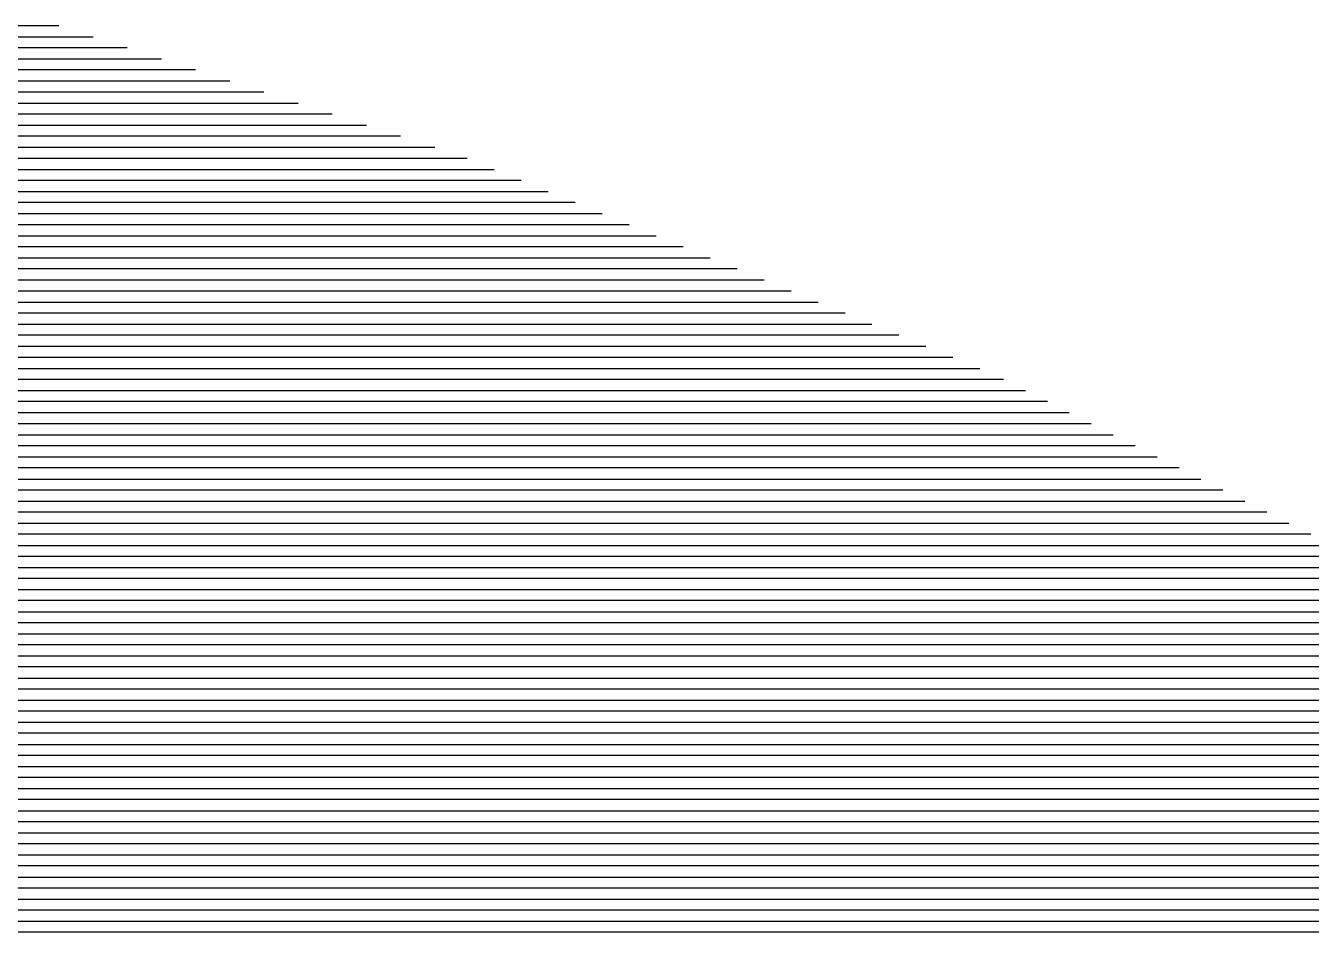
# Model space of a CAD drawing. Header units: metres. Extents: x -6.9 to 6.9, y -7 to 7.
# Drawn here: x 2.086 to 3.249, y 5.868 to 6.688 of the extents above; entities that cross this region are included whole.
import ezdxf

# ---------------------------------------------------------------- set-up
doc = ezdxf.new("R2010")
doc.units = ezdxf.units.M

msp = doc.modelspace()

# ---------------------------------------------------------------- linework, layer by layer
for p, q in [((2.115528, 6.687827, -0.029658), (1.96983, 6.687827, -0.054914)), ((1.968719, 6.677827, -0.054698), (2.146443, 6.677827, -0.02389)), ((2.177359, 6.667827, -0.018122), (1.967607, 6.667827, -0.054482)), ((1.966495, 6.657827, -0.054267), (2.208274, 6.657827, -0.012355)), ((2.23919, 6.647827, -0.006587), (1.965384, 6.647827, -0.054051)), ((1.964272, 6.637827, -0.053835), (2.270105, 6.637827, -0.00082)), ((1.962048, 6.617827, -0.053404), (2.331936, 6.617827, 0.010715)), ((2.301021, 6.627827, 0.004948), (1.96316, 6.627827, -0.05362)), ((2.362852, 6.607827, 0.016483), (1.960937, 6.607827, -0.053188)), ((1.959825, 6.597827, -0.052973), (2.393767, 6.597827, 0.02225)), ((2.424683, 6.587827, 0.028018), (1.958713, 6.587827, -0.052757)), ((1.957601, 6.577827, -0.052541), (2.455598, 6.577827, 0.033785)), ((2.478135, 6.567827, 0.0381), (1.95649, 6.567827, -0.052326)), ((2.478645, 6.567827, 0.038189), (2.478135, 6.567827, 0.0381)), ((2.48495, 6.567827, 0.039298), (2.478645, 6.567827, 0.038189)), ((2.470312, 6.547827, 0.037561), (1.954266, 6.547827, -0.051894)), ((1.955378, 6.557827, -0.05211), (2.474224, 6.557827, 0.037831)), ((2.475056, 6.547827, 0.038388), (2.470312, 6.547827, 0.037561)), ((2.474224, 6.557827, 0.037831), (2.47685, 6.557827, 0.038288)), ((2.533776, 6.547827, 0.048712), (2.475056, 6.547827, 0.038388)), ((2.47685, 6.557827, 0.038288), (2.509363, 6.557827, 0.044005)), ((1.953155, 6.537827, -0.051679), (2.4664, 6.537827, 0.037291)), ((2.4664, 6.537827, 0.037291), (2.473262, 6.537827, 0.038487)), ((2.473262, 6.537827, 0.038487), (2.55819, 6.537827, 0.05342)), ((2.462489, 6.527827, 0.037021), (1.952043, 6.527827, -0.051463)), ((2.471468, 6.527827, 0.038587), (2.462489, 6.527827, 0.037021)), ((2.582603, 6.527827, 0.058127), (2.471468, 6.527827, 0.038587)), ((1.950931, 6.517827, -0.051247), (2.458577, 6.517827, 0.036752)), ((2.458577, 6.517827, 0.036752), (2.469673, 6.517827, 0.038686)), ((2.469673, 6.517827, 0.038686), (2.607017, 6.517827, 0.062835)), ((2.454665, 6.507827, 0.036482), (1.949819, 6.507827, -0.051032)), ((2.467879, 6.507827, 0.038785), (2.454665, 6.507827, 0.036482)), ((2.63143, 6.507827, 0.067542), (2.467879, 6.507827, 0.038785)), ((1.948708, 6.497827, -0.050816), (2.450754, 6.497827, 0.036212)), ((2.450754, 6.497827, 0.036212), (2.466085, 6.497827, 0.038885)), ((2.466085, 6.497827, 0.038885), (2.655844, 6.497827, 0.072249)), ((2.446842, 6.487827, 0.035943), (1.947596, 6.487827, -0.0506)), ((2.464291, 6.487827, 0.038984), (2.446842, 6.487827, 0.035943)), ((2.680257, 6.487827, 0.076957), (2.464291, 6.487827, 0.038984)), ((2.439018, 6.467827, 0.035403), (1.945372, 6.467827, -0.050169)), ((1.946484, 6.477827, -0.050385), (2.44293, 6.477827, 0.035673)), ((2.460702, 6.467827, 0.039183), (2.439018, 6.467827, 0.035403)), ((2.44293, 6.477827, 0.035673), (2.462496, 6.477827, 0.039084)), ((2.729084, 6.467827, 0.086372), (2.460702, 6.467827, 0.039183)), ((2.462496, 6.477827, 0.039084), (2.704671, 6.477827, 0.081664)), ((1.944261, 6.457827, -0.049953), (2.435107, 6.457827, 0.035134)), ((2.435107, 6.457827, 0.035134), (2.458908, 6.457827, 0.039282)), ((2.458908, 6.457827, 0.039282), (2.753497, 6.457827, 0.091079)), ((2.431195, 6.447827, 0.034864), (1.943149, 6.447827, -0.049738)), ((2.457113, 6.447827, 0.039382), (2.431195, 6.447827, 0.034864)), ((2.777911, 6.447827, 0.095786), (2.457113, 6.447827, 0.039382)), ((1.942037, 6.437827, -0.049522), (2.427283, 6.437827, 0.034594)), ((2.427283, 6.437827, 0.034594), (2.455319, 6.437827, 0.039481)), ((2.455319, 6.437827, 0.039481), (2.802324, 6.437827, 0.100494)), ((2.423372, 6.427827, 0.034324), (1.940926, 6.427827, -0.049306)), ((2.453525, 6.427827, 0.039581), (2.423372, 6.427827, 0.034324)), ((2.826738, 6.427827, 0.105201), (2.453525, 6.427827, 0.039581)), ((1.939814, 6.417827, -0.049091), (2.41946, 6.417827, 0.034055)), ((2.41946, 6.417827, 0.034055), (2.451731, 6.417827, 0.03968)), ((2.451731, 6.417827, 0.03968), (2.851151, 6.417827, 0.109909)), ((1.93759, 6.397827, -0.048659), (2.411637, 6.397827, 0.033515)), ((2.415548, 6.407827, 0.033785), (1.938702, 6.407827, -0.048875)), ((2.411637, 6.397827, 0.033515), (2.448142, 6.397827, 0.039879)), ((2.449936, 6.407827, 0.039779), (2.415548, 6.407827, 0.033785)), ((2.448142, 6.397827, 0.039879), (2.899978, 6.397827, 0.119323)), ((2.875565, 6.407827, 0.114616), (2.449936, 6.407827, 0.039779)), ((2.407725, 6.387827, 0.033246), (1.936479, 6.387827, -0.048444)), ((2.446348, 6.387827, 0.039978), (2.407725, 6.387827, 0.033246)), ((2.924392, 6.387827, 0.124031), (2.446348, 6.387827, 0.039978)), ((1.935367, 6.377827, -0.048228), (2.403813, 6.377827, 0.032976)), ((2.403813, 6.377827, 0.032976), (2.444553, 6.377827, 0.040078)), ((2.444553, 6.377827, 0.040078), (2.948805, 6.377827, 0.128738)), ((2.399902, 6.367827, 0.032706), (1.934255, 6.367827, -0.048012)), ((2.442759, 6.367827, 0.040177), (2.399902, 6.367827, 0.032706)), ((2.953362, 6.367827, 0.129954), (2.442759, 6.367827, 0.040177)), ((2.954826, 6.367827, 0.130212), (2.953362, 6.367827, 0.129954)), ((2.970097, 6.367827, 0.132934), (2.954826, 6.367827, 0.130212)), ((1.933143, 6.357827, -0.047797), (2.39599, 6.357827, 0.032437)), ((2.39599, 6.357827, 0.032437), (2.440965, 6.357827, 0.040276)), ((2.440965, 6.357827, 0.040276), (2.94875, 6.357827, 0.129558)), ((2.94875, 6.357827, 0.129558), (2.952356, 6.357827, 0.130194)), ((2.952356, 6.357827, 0.130194), (2.989949, 6.357827, 0.136894)), ((2.392078, 6.347827, 0.032167), (1.932032, 6.347827, -0.047581)), ((2.439171, 6.347827, 0.040376), (2.392078, 6.347827, 0.032167)), ((2.944139, 6.347827, 0.129163), (2.439171, 6.347827, 0.040376)), ((2.949886, 6.347827, 0.130175), (2.944139, 6.347827, 0.129163)), ((3.0098, 6.347827, 0.140854), (2.949886, 6.347827, 0.130175)), ((2.384255, 6.327827, 0.031628), (1.929808, 6.327827, -0.04715)), ((1.93092, 6.337827, -0.047365), (2.388166, 6.337827, 0.031897)), ((2.435582, 6.327827, 0.040575), (2.384255, 6.327827, 0.031628)), ((2.388166, 6.337827, 0.031897), (2.437376, 6.337827, 0.040475)), ((2.934917, 6.327827, 0.128371), (2.435582, 6.327827, 0.040575)), ((2.437376, 6.337827, 0.040475), (2.939528, 6.337827, 0.128767)), ((2.944946, 6.327827, 0.130138), (2.934917, 6.327827, 0.128371)), ((2.939528, 6.337827, 0.128767), (2.947416, 6.337827, 0.130157)), ((3.049503, 6.327827, 0.148774), (2.944946, 6.327827, 0.130138)), ((2.947416, 6.337827, 0.130157), (3.029652, 6.337827, 0.144814)), ((1.928697, 6.317827, -0.046934), (2.380343, 6.317827, 0.031358)), ((2.380343, 6.317827, 0.031358), (2.433788, 6.317827, 0.040674)), ((2.433788, 6.317827, 0.040674), (2.930305, 6.317827, 0.127975)), ((2.930305, 6.317827, 0.127975), (2.942476, 6.317827, 0.130119)), ((2.942476, 6.317827, 0.130119), (3.069354, 6.317827, 0.152734)), ((2.376431, 6.307827, 0.031088), (1.927585, 6.307827, -0.046718)), ((2.431994, 6.307827, 0.040774), (2.376431, 6.307827, 0.031088)), ((2.925694, 6.307827, 0.127579), (2.431994, 6.307827, 0.040774)), ((2.940006, 6.307827, 0.130101), (2.925694, 6.307827, 0.127579)), ((3.089206, 6.307827, 0.156694), (2.940006, 6.307827, 0.130101)), ((1.926473, 6.297827, -0.046503), (2.37252, 6.297827, 0.030818)), ((2.37252, 6.297827, 0.030818), (2.430199, 6.297827, 0.040873)), ((2.430199, 6.297827, 0.040873), (2.921083, 6.297827, 0.127183)), ((2.921083, 6.297827, 0.127183), (2.937535, 6.297827, 0.130082)), ((2.937535, 6.297827, 0.130082), (3.109057, 6.297827, 0.160653)), ((2.368608, 6.287827, 0.030549), (1.925361, 6.287827, -0.046287)), ((2.428405, 6.287827, 0.040972), (2.368608, 6.287827, 0.030549)), ((2.916472, 6.287827, 0.126787), (2.428405, 6.287827, 0.040972)), ((2.935065, 6.287827, 0.130064), (2.916472, 6.287827, 0.126787)), ((3.128909, 6.287827, 0.164613), (2.935065, 6.287827, 0.130064)), ((1.92425, 6.277827, -0.046071), (2.364696, 6.277827, 0.030279)), ((2.364696, 6.277827, 0.030279), (2.426611, 6.277827, 0.041072)), ((2.426611, 6.277827, 0.041072), (2.911861, 6.277827, 0.126391)), ((2.911861, 6.277827, 0.126391), (2.932595, 6.277827, 0.130045)), ((2.932595, 6.277827, 0.130045), (3.14876, 6.277827, 0.168573)), ((1.922026, 6.257827, -0.04564), (2.356873, 6.257827, 0.02974)), ((2.360785, 6.267827, 0.030009), (1.923138, 6.267827, -0.045855)), ((2.356873, 6.257827, 0.02974), (2.423022, 6.257827, 0.041271)), ((2.424816, 6.267827, 0.041171), (2.360785, 6.267827, 0.030009)), ((2.423022, 6.257827, 0.041271), (2.902638, 6.257827, 0.1256)), ((2.907249, 6.267827, 0.125995), (2.424816, 6.267827, 0.041171)), ((2.902638, 6.257827, 0.1256), (2.927655, 6.257827, 0.130008)), ((2.930125, 6.267827, 0.130026), (2.907249, 6.267827, 0.125995)), ((2.927655, 6.257827, 0.130008), (3.188463, 6.257827, 0.176493)), ((3.168611, 6.267827, 0.172533), (2.930125, 6.267827, 0.130026)), ((2.352961, 6.247827, 0.02947), (1.920915, 6.247827, -0.045424)), ((2.421228, 6.247827, 0.04137), (2.352961, 6.247827, 0.02947)), ((2.898027, 6.247827, 0.125204), (2.421228, 6.247827, 0.04137)), ((2.925185, 6.247827, 0.129989), (2.898027, 6.247827, 0.125204)), ((3.208314, 6.247827, 0.180453), (2.925185, 6.247827, 0.129989)), ((1.919803, 6.237827, -0.045208), (2.34905, 6.237827, 0.0292)), ((2.34905, 6.237827, 0.0292), (2.419434, 6.237827, 0.041469)), ((2.419434, 6.237827, 0.041469), (2.893416, 6.237827, 0.124808)), ((2.893416, 6.237827, 0.124808), (2.922715, 6.237827, 0.129971)), ((2.922715, 6.237827, 0.129971), (3.228165, 6.237827, 0.184413)), ((2.345138, 6.227827, 0.028931), (1.918691, 6.227827, -0.044993)), ((2.417639, 6.227827, 0.041569), (2.345138, 6.227827, 0.028931)), ((2.888804, 6.227827, 0.124412), (2.417639, 6.227827, 0.041569)), ((2.920245, 6.227827, 0.129952), (2.888804, 6.227827, 0.124412)), ((3.248017, 6.227827, 0.188372), (2.920245, 6.227827, 0.129952)), ((1.917579, 6.217827, -0.044777), (2.341226, 6.217827, 0.028661)), ((2.341226, 6.217827, 0.028661), (2.415845, 6.217827, 0.041668)), ((2.415845, 6.217827, 0.041668), (2.884193, 6.217827, 0.124016)), ((2.884193, 6.217827, 0.124016), (2.917775, 6.217827, 0.129934)), ((2.917775, 6.217827, 0.129934), (3.267868, 6.217827, 0.192332)), ((2.337314, 6.207827, 0.028391), (1.916468, 6.207827, -0.044561)), ((2.414051, 6.207827, 0.041768), (2.337314, 6.207827, 0.028391)), ((2.879582, 6.207827, 0.12362), (2.414051, 6.207827, 0.041768)), ((2.915304, 6.207827, 0.129915), (2.879582, 6.207827, 0.12362)), ((3.28772, 6.207827, 0.196292), (2.915304, 6.207827, 0.129915)), ((2.329491, 6.187827, 0.027852), (1.914244, 6.187827, -0.04413)), ((1.915356, 6.197827, -0.044346), (2.333403, 6.197827, 0.028122)), ((2.410462, 6.187827, 0.041966), (2.329491, 6.187827, 0.027852)), ((2.333403, 6.197827, 0.028122), (2.412256, 6.197827, 0.041867)), ((2.87036, 6.187827, 0.122828), (2.410462, 6.187827, 0.041966)), ((2.412256, 6.197827, 0.041867), (2.874971, 6.197827, 0.123224)), ((2.910364, 6.187827, 0.129878), (2.87036, 6.187827, 0.122828)), ((2.874971, 6.197827, 0.123224), (2.912834, 6.197827, 0.129896)), ((3.327422, 6.187827, 0.204212), (2.910364, 6.187827, 0.129878)), ((2.912834, 6.197827, 0.129896), (3.307571, 6.197827, 0.200252)), ((1.913132, 6.177827, -0.043914), (2.325579, 6.177827, 0.027582)), ((2.325579, 6.177827, 0.027582), (2.408668, 6.177827, 0.042066)), ((2.408668, 6.177827, 0.042066), (2.865748, 6.177827, 0.122432)), ((2.865748, 6.177827, 0.122432), (2.907894, 6.177827, 0.129859)), ((2.907894, 6.177827, 0.129859), (3.347274, 6.177827, 0.208172)), ((2.321668, 6.167827, 0.027312), (1.912021, 6.167827, -0.043699)), ((2.406874, 6.167827, 0.042165), (2.321668, 6.167827, 0.027312)), ((2.861137, 6.167827, 0.122037), (2.406874, 6.167827, 0.042165)), ((2.905424, 6.167827, 0.129841), (2.861137, 6.167827, 0.122037)), ((3.367125, 6.167827, 0.212132), (2.905424, 6.167827, 0.129841)), ((1.910909, 6.157827, -0.043483), (2.317756, 6.157827, 0.027043)), ((2.317756, 6.157827, 0.027043), (2.405079, 6.157827, 0.042265)), ((2.405079, 6.157827, 0.042265), (2.856526, 6.157827, 0.121641)), ((2.856526, 6.157827, 0.121641), (2.902954, 6.157827, 0.129822)), ((2.902954, 6.157827, 0.129822), (3.386977, 6.157827, 0.216092)), ((2.313844, 6.147827, 0.026773), (1.909797, 6.147827, -0.043267)), ((2.403285, 6.147827, 0.042364), (2.313844, 6.147827, 0.026773)), ((2.851915, 6.147827, 0.121245), (2.403285, 6.147827, 0.042364)), ((2.900484, 6.147827, 0.129803), (2.851915, 6.147827, 0.121245)), ((3.406828, 6.147827, 0.220051), (2.900484, 6.147827, 0.129803)), ((1.908686, 6.137827, -0.043052), (2.309933, 6.137827, 0.026503)), ((2.309933, 6.137827, 0.026503), (2.401491, 6.137827, 0.042463)), ((2.401491, 6.137827, 0.042463), (2.847303, 6.137827, 0.120849)), ((2.847303, 6.137827, 0.120849), (2.898014, 6.137827, 0.129785)), ((2.898014, 6.137827, 0.129785), (3.404236, 6.137827, 0.220011)), ((1.906462, 6.117827, -0.04262), (2.302109, 6.117827, 0.025964)), ((2.306021, 6.127827, 0.026234), (1.907574, 6.127827, -0.042836)), ((2.302109, 6.117827, 0.025964), (2.397902, 6.117827, 0.042662)), ((2.399697, 6.127827, 0.042563), (2.306021, 6.127827, 0.026234)), ((2.397902, 6.117827, 0.042662), (2.838081, 6.117827, 0.120057)), ((2.842692, 6.127827, 0.120453), (2.399697, 6.127827, 0.042563)), ((2.838081, 6.117827, 0.120057), (2.893073, 6.117827, 0.129748)), ((2.895543, 6.127827, 0.129766), (2.842692, 6.127827, 0.120453)), ((2.893073, 6.117827, 0.129748), (3.393537, 6.117827, 0.218948)), ((3.398887, 6.127827, 0.219479), (2.895543, 6.127827, 0.129766)), ((2.298198, 6.107827, 0.025694), (1.90535, 6.107827, -0.042405)), ((2.396108, 6.107827, 0.042762), (2.298198, 6.107827, 0.025694)), ((2.83347, 6.107827, 0.119661), (2.396108, 6.107827, 0.042762)), ((2.890603, 6.107827, 0.129729), (2.83347, 6.107827, 0.119661)), ((3.388188, 6.107827, 0.218416), (2.890603, 6.107827, 0.129729)), ((1.904239, 6.097827, -0.042189), (2.294286, 6.097827, 0.025425)), ((2.294286, 6.097827, 0.025425), (2.394314, 6.097827, 0.042861)), ((2.394314, 6.097827, 0.042861), (2.828858, 6.097827, 0.119265)), ((2.828858, 6.097827, 0.119265), (2.888133, 6.097827, 0.12971)), ((2.888133, 6.097827, 0.12971), (3.382838, 6.097827, 0.217884)), ((2.290374, 6.087827, 0.025155), (1.903127, 6.087827, -0.041973)), ((2.392519, 6.087827, 0.04296), (2.290374, 6.087827, 0.025155)), ((2.824247, 6.087827, 0.118869), (2.392519, 6.087827, 0.04296)), ((2.885663, 6.087827, 0.129692), (2.824247, 6.087827, 0.118869)), ((3.377489, 6.087827, 0.217352), (2.885663, 6.087827, 0.129692)), ((1.902015, 6.077827, -0.041758), (2.286462, 6.077827, 0.024885)), ((2.286462, 6.077827, 0.024885), (2.390725, 6.077827, 0.04306)), ((2.390725, 6.077827, 0.04306), (2.819636, 6.077827, 0.118474)), ((2.819636, 6.077827, 0.118474), (2.883193, 6.077827, 0.129673)), ((2.883193, 6.077827, 0.129673), (3.372139, 6.077827, 0.21682)), ((2.282551, 6.067827, 0.024615), (1.900903, 6.067827, -0.041542)), ((2.388931, 6.067827, 0.043159), (2.282551, 6.067827, 0.024615)), ((2.815025, 6.067827, 0.118078), (2.388931, 6.067827, 0.043159)), ((2.880723, 6.067827, 0.129655), (2.815025, 6.067827, 0.118078)), ((3.36679, 6.067827, 0.216289), (2.880723, 6.067827, 0.129655)), ((2.274727, 6.047827, 0.024076), (1.89868, 6.047827, -0.041111)), ((1.899792, 6.057827, -0.041326), (2.278639, 6.057827, 0.024346)), ((2.385342, 6.047827, 0.043358), (2.274727, 6.047827, 0.024076)), ((2.278639, 6.057827, 0.024346), (2.387137, 6.057827, 0.043259)), ((2.805802, 6.047827, 0.117286), (2.385342, 6.047827, 0.043358)), ((2.387137, 6.057827, 0.043259), (2.810414, 6.057827, 0.117682)), ((2.875782, 6.047827, 0.129617), (2.805802, 6.047827, 0.117286)), ((2.810414, 6.057827, 0.117682), (2.878253, 6.057827, 0.129636)), ((3.356091, 6.047827, 0.215225), (2.875782, 6.047827, 0.129617)), ((2.878253, 6.057827, 0.129636), (3.36144, 6.057827, 0.215757)), ((1.897568, 6.037827, -0.040895), (2.270816, 6.037827, 0.023806)), ((2.270816, 6.037827, 0.023806), (2.383548, 6.037827, 0.043457)), ((2.383548, 6.037827, 0.043457), (2.801191, 6.037827, 0.11689)), ((2.801191, 6.037827, 0.11689), (2.873312, 6.037827, 0.129599)), ((2.873312, 6.037827, 0.129599), (3.350741, 6.037827, 0.214693)), ((2.266904, 6.027827, 0.023537), (1.896457, 6.027827, -0.040679)), ((2.381754, 6.027827, 0.043557), (2.266904, 6.027827, 0.023537)), ((2.79658, 6.027827, 0.116494), (2.381754, 6.027827, 0.043557)), ((2.870842, 6.027827, 0.12958), (2.79658, 6.027827, 0.116494)), ((3.345392, 6.027827, 0.214161), (2.870842, 6.027827, 0.12958)), ((1.895345, 6.017827, -0.040464), (2.262992, 6.017827, 0.023267)), ((2.262992, 6.017827, 0.023267), (2.37996, 6.017827, 0.043656)), ((2.37996, 6.017827, 0.043656), (2.791969, 6.017827, 0.116098)), ((2.791969, 6.017827, 0.116098), (2.868372, 6.017827, 0.129562)), ((2.868372, 6.017827, 0.129562), (3.340042, 6.017827, 0.21363)), ((2.259081, 6.007827, 0.022997), (1.894233, 6.007827, -0.040248)), ((2.378165, 6.007827, 0.043756), (2.259081, 6.007827, 0.022997)), ((2.787357, 6.007827, 0.115702), (2.378165, 6.007827, 0.043756)), ((2.865902, 6.007827, 0.129543), (2.787357, 6.007827, 0.115702)), ((3.334693, 6.007827, 0.213098), (2.865902, 6.007827, 0.129543)), ((1.893121, 5.997827, -0.040032), (2.255169, 5.997827, 0.022728)), ((2.255169, 5.997827, 0.022728), (2.376371, 5.997827, 0.043855)), ((2.376371, 5.997827, 0.043855), (2.782746, 5.997827, 0.115306)), ((2.782746, 5.997827, 0.115306), (2.863432, 5.997827, 0.129524)), ((2.863432, 5.997827, 0.129524), (3.329343, 5.997827, 0.212566)), ((2.251257, 5.987827, 0.022458), (1.89201, 5.987827, -0.039817)), ((2.374577, 5.987827, 0.043954), (2.251257, 5.987827, 0.022458)), ((2.778135, 5.987827, 0.114911), (2.374577, 5.987827, 0.043954)), ((2.860962, 5.987827, 0.129506), (2.778135, 5.987827, 0.114911)), ((3.323994, 5.987827, 0.212034), (2.860962, 5.987827, 0.129506)), ((2.243434, 5.967827, 0.021919), (1.889786, 5.967827, -0.039385)), ((1.890898, 5.977827, -0.039601), (2.247346, 5.977827, 0.022188)), ((2.370988, 5.967827, 0.044153), (2.243434, 5.967827, 0.021919)), ((2.247346, 5.977827, 0.022188), (2.372782, 5.977827, 0.044054)), ((2.768913, 5.967827, 0.114119), (2.370988, 5.967827, 0.044153)), ((2.372782, 5.977827, 0.044054), (2.773524, 5.977827, 0.114515)), ((2.856021, 5.967827, 0.129469), (2.768913, 5.967827, 0.114119)), ((2.773524, 5.977827, 0.114515), (2.858492, 5.977827, 0.129487)), ((3.313295, 5.967827, 0.210971), (2.856021, 5.967827, 0.129469)), ((2.858492, 5.977827, 0.129487), (3.318644, 5.977827, 0.211502)), ((1.888674, 5.957827, -0.03917), (2.239522, 5.957827, 0.021649)), ((2.239522, 5.957827, 0.021649), (2.369194, 5.957827, 0.044253)), ((2.369194, 5.957827, 0.044253), (2.764301, 5.957827, 0.113723)), ((2.764301, 5.957827, 0.113723), (2.853551, 5.957827, 0.12945)), ((2.853551, 5.957827, 0.12945), (3.307945, 5.957827, 0.210439)), ((2.23561, 5.947827, 0.021379), (1.887563, 5.947827, -0.038954)), ((2.3674, 5.947827, 0.044352), (2.23561, 5.947827, 0.021379)), ((2.75969, 5.947827, 0.113327), (2.3674, 5.947827, 0.044352)), ((2.851081, 5.947827, 0.129431), (2.75969, 5.947827, 0.113327)), ((3.302596, 5.947827, 0.209907), (2.851081, 5.947827, 0.129431)), ((1.886451, 5.937827, -0.038738), (2.231699, 5.937827, 0.021109)), ((2.231699, 5.937827, 0.021109), (2.365605, 5.937827, 0.044451)), ((2.365605, 5.937827, 0.044451), (2.755079, 5.937827, 0.112931)), ((2.755079, 5.937827, 0.112931), (2.848611, 5.937827, 0.129413)), ((2.848611, 5.937827, 0.129413), (3.297246, 5.937827, 0.209375)), ((2.227787, 5.927827, 0.02084), (1.885339, 5.927827, -0.038523)), ((2.363811, 5.927827, 0.044551), (2.227787, 5.927827, 0.02084)), ((2.750468, 5.927827, 0.112535), (2.363811, 5.927827, 0.044551)), ((2.846141, 5.927827, 0.129394), (2.750468, 5.927827, 0.112535)), ((3.291897, 5.927827, 0.208843), (2.846141, 5.927827, 0.129394)), ((1.884228, 5.917827, -0.038307), (2.223875, 5.917827, 0.02057)), ((2.223875, 5.917827, 0.02057), (2.362017, 5.917827, 0.04465)), ((2.362017, 5.917827, 0.04465), (2.745856, 5.917827, 0.112139)), ((2.745856, 5.917827, 0.112139), (2.843671, 5.917827, 0.129376)), ((2.843671, 5.917827, 0.129376), (3.286547, 5.917827, 0.208312)), ((1.882004, 5.897827, -0.037876), (2.216052, 5.897827, 0.020031)), ((2.219964, 5.907827, 0.0203), (1.883116, 5.907827, -0.038091)), ((2.216052, 5.897827, 0.020031), (2.358428, 5.897827, 0.044849)), ((2.360222, 5.907827, 0.04475), (2.219964, 5.907827, 0.0203)), ((2.358428, 5.897827, 0.044849), (2.736634, 5.897827, 0.111348)), ((2.741245, 5.907827, 0.111743), (2.360222, 5.907827, 0.04475)), ((2.736634, 5.897827, 0.111348), (2.838731, 5.897827, 0.129338)), ((2.841201, 5.907827, 0.129357), (2.741245, 5.907827, 0.111743)), ((2.838731, 5.897827, 0.129338), (3.275848, 5.897827, 0.207248)), ((3.281198, 5.907827, 0.20778), (2.841201, 5.907827, 0.129357)), ((2.21214, 5.887827, 0.019761), (1.880892, 5.887827, -0.03766)), ((2.356634, 5.887827, 0.044948), (2.21214, 5.887827, 0.019761)), ((2.732023, 5.887827, 0.110952), (2.356634, 5.887827, 0.044948)), ((2.83626, 5.887827, 0.12932), (2.732023, 5.887827, 0.110952)), ((3.270499, 5.887827, 0.206716), (2.83626, 5.887827, 0.12932)), ((1.879781, 5.877827, -0.037444), (2.208229, 5.877827, 0.019491)), ((2.208229, 5.877827, 0.019491), (2.35484, 5.877827, 0.045048)), ((2.35484, 5.877827, 0.045048), (2.727412, 5.877827, 0.110556)), ((2.727412, 5.877827, 0.110556), (2.83379, 5.877827, 0.129301)), ((2.83379, 5.877827, 0.129301), (3.265149, 5.877827, 0.206184)), ((2.204317, 5.867827, 0.019222), (1.878669, 5.867827, -0.037229)), ((2.353045, 5.867827, 0.045147), (2.204317, 5.867827, 0.019222)), ((2.7228, 5.867827, 0.11016), (2.353045, 5.867827, 0.045147)), ((2.83132, 5.867827, 0.129283), (2.7228, 5.867827, 0.11016)), ((3.2598, 5.867827, 0.205653), (2.83132, 5.867827, 0.129283))]:
    msp.add_line(p, q)

doc.saveas('drawing.dxf')
